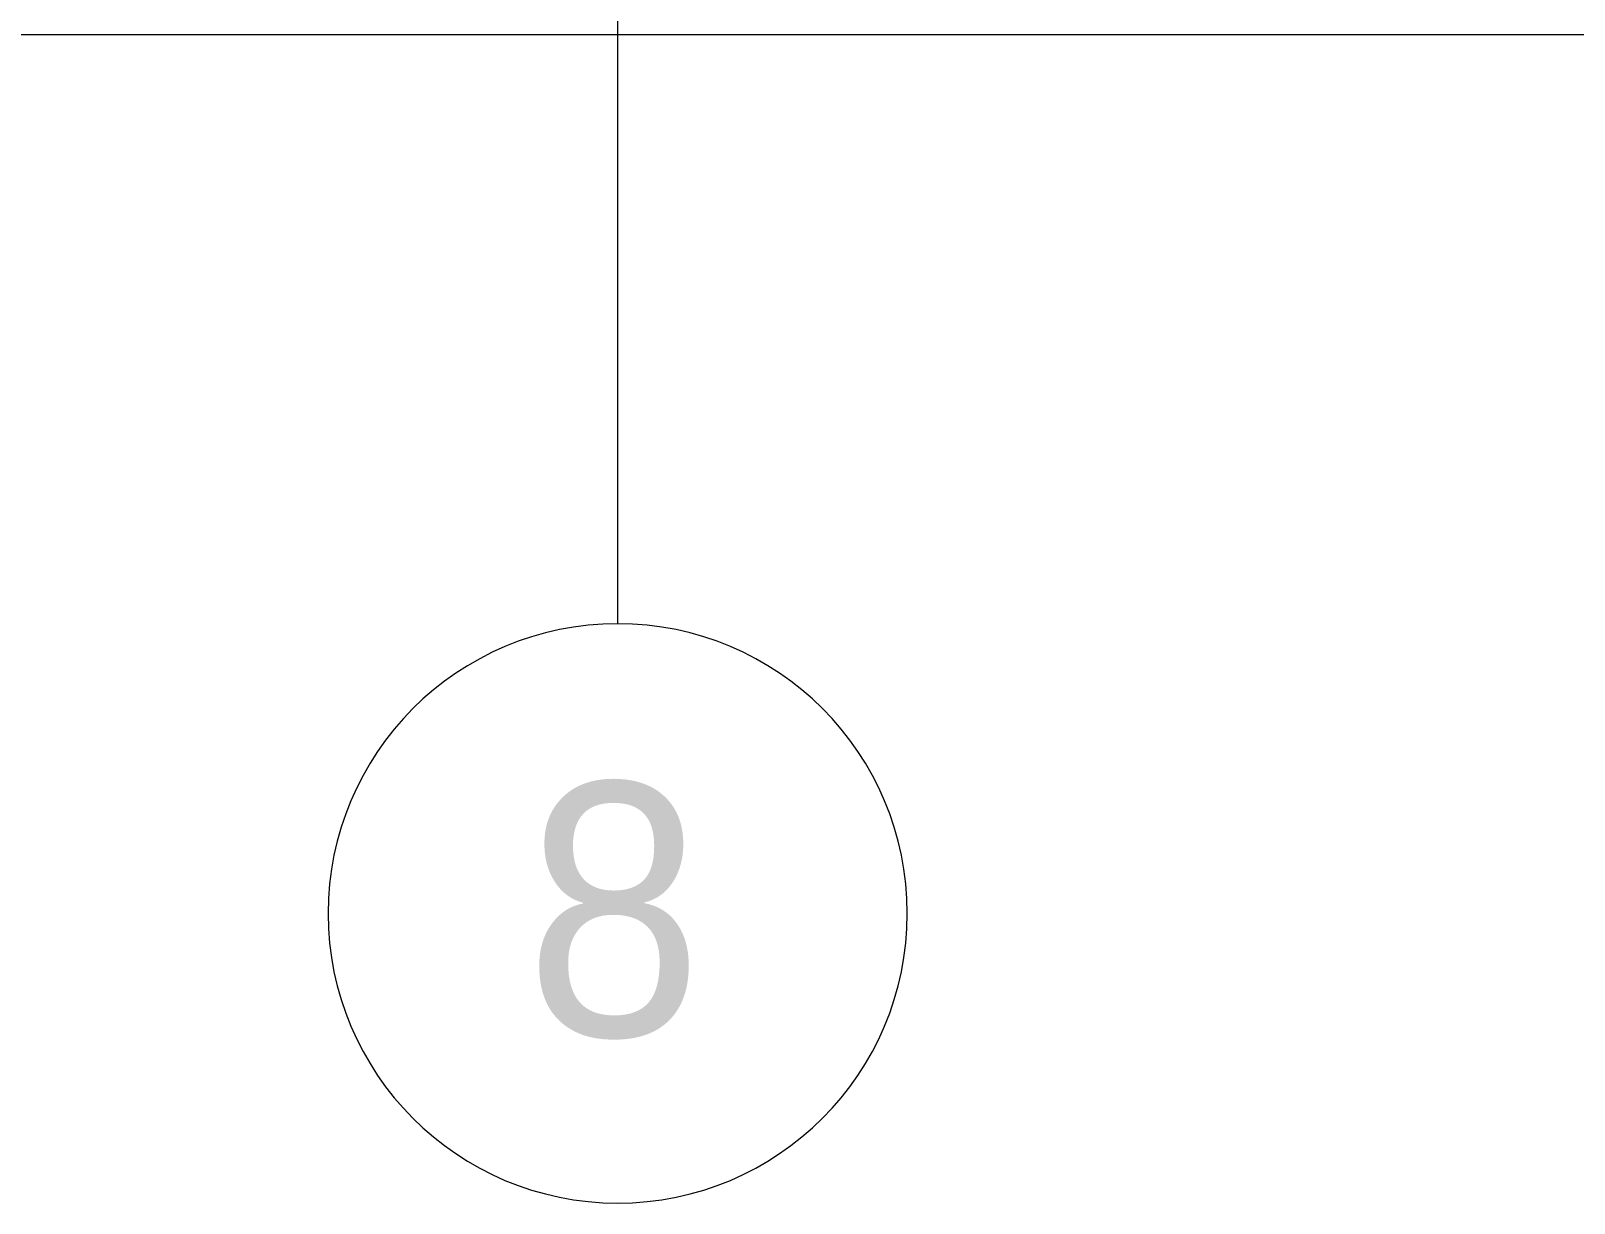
# Model space of a CAD drawing. Header units: millimetres. Extents: x -249154 to 415037, y -45458 to 354837.
# Drawn here: x 20654 to 24917, y -3642 to -405 of the extents above; entities that cross this region are included whole.
import ezdxf

# ---------------------------------------------------------------- set-up
doc = ezdxf.new("R2010")
doc.units = ezdxf.units.MM
for name, color, linetype, lineweight in [('A-WALL', 7, 'Continuous', 5), ('Оси', 7, 'Continuous', 9), ('Оси-1', 7, 'Continuous', 20)]:
    doc.layers.add(name, color=color, linetype=linetype, lineweight=lineweight)
doc.styles.add('Arial', font='arial.ttf', dxfattribs={"width": 0.9, "height": 700})

# ---------------------------------------------------------------- blocks, each defined once
blk = doc.blocks.new('Ось сетки - D8-29747960-Объем проектирования 1 этажа')
at = {"layer": 'Оси-1'}
for start, end in [(360, 180), (180, 360)]:
    blk.add_arc((0, 0), 4, start, end, dxfattribs=at)

msp = doc.modelspace()

# ---------------------------------------------------------------- linework, layer by layer
at = {"layer": 'A-WALL'}
msp.add_line((72344.7, -416.1), (-225.3, -416.1), dxfattribs=at)
at = {"layer": 'Оси'}
msp.add_lwpolyline([(22274.7, -2042.3), (22274.7, 2957.7), (22274.7, 22262), (22274.7, 27262)], dxfattribs=at)

# ---------------------------------------------------------------- block references
at = {"layer": 'Оси-1', "xscale": 199.9999999999999, "yscale": 199.9999999999999, "zscale": 199.9999999999999}
msp.add_blockref('Ось сетки - D8-29747960-Объем проектирования 1 этажа', (22274.7, -2842.3), dxfattribs=at)

# ---------------------------------------------------------------- texts
at = {"layer": 'Оси', "insert": (22019.7, -2481), "char_height": 700, "width": 606.076, "attachment_point": 1, "style": 'Arial'}
msp.add_mtext('\\fArial|b0|i0|c204|p34|;\\W.9;8', dxfattribs=at)

doc.saveas('drawing.dxf')
